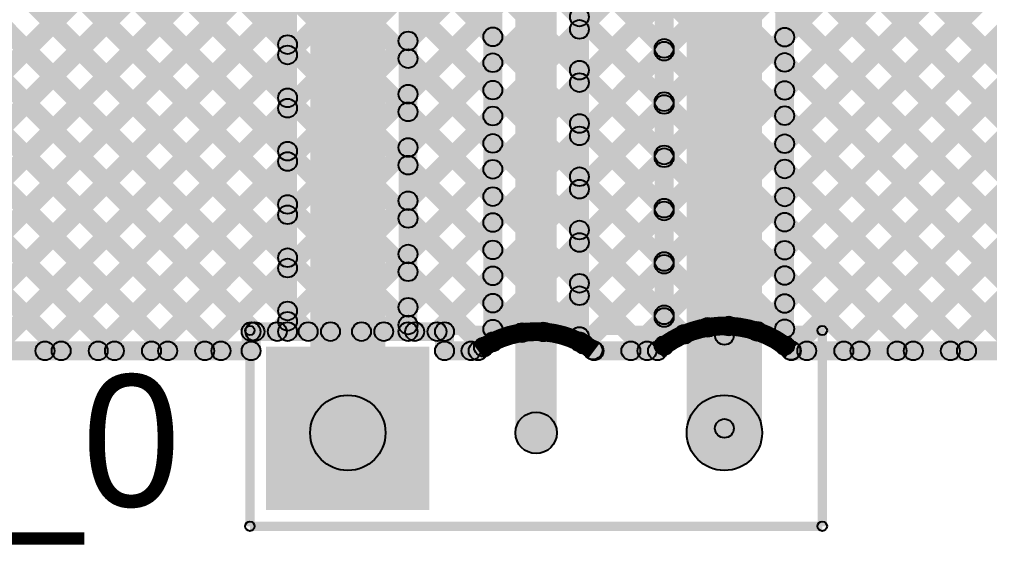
# Model space of a CAD drawing. Header units: millimetres. Extents: x 0.02 to 3.53, y 0 to 2.66.
# Drawn here: x 1.497 to 2.012, y -0.003 to 0.276 of the extents above; entities that cross this region are included whole.
import ezdxf

# ---------------------------------------------------------------- set-up
doc = ezdxf.new("R2010")
doc.units = ezdxf.units.MM
doc.header["$MEASUREMENT"] = 0
for name, color, linetype in [('BottomLayer', 5, 'Continuous'), ('BottomSolder', 6, 'Continuous'), ('PadHoleLayer', 156, 'Continuous'), ('TopLayer', 1, 'Continuous'), ('TopOverlay', 2, 'Continuous'), ('TopSolder', 216, 'Continuous')]:
    doc.layers.add(name, color=color, linetype=linetype)

# ---------------------------------------------------------------- blocks, each defined once
blk = doc.blocks.new('HDR_M_1X3_1')
at = {"layer": 'BottomLayer'}
blk.add_hatch(color=5, dxfattribs=at).paths.add_polyline_path([(-0.13937, 0.03937), (-0.06063, 0.03937), (-0.06063, -0.03937), (-0.13937, -0.03937)])
h = blk.add_hatch(color=5, dxfattribs=at)
edge = h.paths.add_edge_path()
edge.add_arc((0, 0), 0.03937, 0, 360)
h = blk.add_hatch(color=5, dxfattribs=at)
edge = h.paths.add_edge_path()
edge.add_arc((0.1, 0), 0.03937, 0, 360)
at = {"layer": 'BottomSolder'}
blk.add_hatch(color=6, dxfattribs=at).paths.add_polyline_path([(-0.14337, 0.04337), (-0.05663, 0.04337), (-0.05663, -0.04337), (-0.14337, -0.04337)])
h = blk.add_hatch(color=6, dxfattribs=at)
edge = h.paths.add_edge_path()
edge.add_arc((0, 0), 0.04337, 0, 360)
h = blk.add_hatch(color=6, dxfattribs=at)
edge = h.paths.add_edge_path()
edge.add_arc((0.1, 0), 0.04337, 0, 360)
at = {"layer": 'PadHoleLayer'}
h = blk.add_hatch(color=156, dxfattribs=at)
edge = h.paths.add_edge_path()
edge.add_arc((-0.1, 0), 0.02008, 0, 360)
h = blk.add_hatch(color=156, dxfattribs=at)
edge = h.paths.add_edge_path()
edge.add_arc((0, 0), 0.02008, 0, 360)
h = blk.add_hatch(color=156, dxfattribs=at)
edge = h.paths.add_edge_path()
edge.add_arc((0.1, 0), 0.02008, 0, 360)
at = {"layer": 'TopLayer'}
blk.add_hatch(color=1, dxfattribs=at).paths.add_polyline_path([(-0.13937, 0.03937), (-0.06063, 0.03937), (-0.06063, -0.03937), (-0.13937, -0.03937)])
h = blk.add_hatch(color=1, dxfattribs=at)
edge = h.paths.add_edge_path()
edge.add_arc((0, 0), 0.03937, 0, 360)
h = blk.add_hatch(color=1, dxfattribs=at)
edge = h.paths.add_edge_path()
edge.add_arc((0.1, 0), 0.03937, 0, 360)
at = {"layer": 'TopOverlay'}
h = blk.add_hatch(color=2, dxfattribs=at)
edge = h.paths.add_edge_path()
edge.add_arc((-0.152, 0.052), 0.0025, 0, 360)
h = blk.add_hatch(color=2, dxfattribs=at)
edge = h.paths.add_edge_path()
edge.add_arc((-0.152, 0.052), 0.0025, 0, 360)
for points in [[(-0.1495, -0.052), (-0.1545, -0.052), (-0.1545, 0.052), (-0.1495, 0.052)], [(-0.152, 0.0495), (-0.152, 0.0545), (0.152, 0.0545), (0.152, 0.0495)], [(0.1545, -0.052), (0.1495, -0.052), (0.1495, 0.052), (0.1545, 0.052)], [(-0.152, -0.0545), (-0.152, -0.0495), (0.152, -0.0495), (0.152, -0.0545)]]:
    blk.add_hatch(color=2, dxfattribs=at).paths.add_polyline_path(points)
h = blk.add_hatch(color=2, dxfattribs=at)
edge = h.paths.add_edge_path()
edge.add_arc((0.152, 0.052), 0.0025, 0, 360)
h = blk.add_hatch(color=2, dxfattribs=at)
edge = h.paths.add_edge_path()
edge.add_arc((0.152, 0.052), 0.0025, 0, 360)
h = blk.add_hatch(color=2, dxfattribs=at)
edge = h.paths.add_edge_path()
edge.add_arc((-0.152, -0.052), 0.0025, 0, 360)
h = blk.add_hatch(color=2, dxfattribs=at)
edge = h.paths.add_edge_path()
edge.add_arc((-0.152, -0.052), 0.0025, 0, 360)
h = blk.add_hatch(color=2, dxfattribs=at)
edge = h.paths.add_edge_path()
edge.add_arc((0.152, -0.052), 0.0025, 0, 360)
h = blk.add_hatch(color=2, dxfattribs=at)
edge = h.paths.add_edge_path()
edge.add_arc((0.152, -0.052), 0.0025, 0, 360)
at = {"layer": 'TopSolder'}
blk.add_hatch(color=216, dxfattribs=at).paths.add_polyline_path([(-0.14337, 0.04337), (-0.05663, 0.04337), (-0.05663, -0.04337), (-0.14337, -0.04337)])
h = blk.add_hatch(color=216, dxfattribs=at)
edge = h.paths.add_edge_path()
edge.add_arc((0, 0), 0.04337, 0, 360)
h = blk.add_hatch(color=216, dxfattribs=at)
edge = h.paths.add_edge_path()
edge.add_arc((0.1, 0), 0.04337, 0, 360)
at = {"layer": 'TopOverlay'}
for centre in [(-0.152, 0.052), (-0.152, 0.052), (0.152, 0.052), (0.152, 0.052), (-0.152, -0.052), (-0.152, -0.052), (0.152, -0.052), (0.152, -0.052)]:
    blk.add_circle(centre, 0.0025, dxfattribs=at)

msp = doc.modelspace()

# ---------------------------------------------------------------- hatches: boundary and pattern name
at = {"layer": 'BottomLayer'}
for points in [[(1.9099, 0.09665), (1.90283, 0.10372), (3.03233, 1.23322), (3.0394, 1.22615)], [(1.938, 0.09646), (1.93093, 0.10354), (3.06061, 1.23322), (3.06768, 1.22615)], [(1.96628, 0.09646), (1.95921, 0.10354), (3.0889, 1.23322), (3.09597, 1.22615)], [(1.99457, 0.09646), (1.9875, 0.10354), (3.11718, 1.23322), (3.12425, 1.22615)], [(1.90657, 0.14989), (1.8995, 0.15696), (2.83111, 1.08857), (2.83818, 1.0815)], [(1.90657, 0.20646), (1.8995, 0.21353), (2.77455, 1.08857), (2.78162, 1.0815)], [(1.90657, 0.17818), (1.8995, 0.18525), (2.80283, 1.08857), (2.8099, 1.0815)], [(1.90657, 0.26303), (1.8995, 0.2701), (2.71798, 1.08857), (2.72505, 1.0815)], [(1.90657, 0.12161), (1.8995, 0.12868), (2.8594, 1.08857), (2.86647, 1.0815)], [(1.90657, 0.23475), (1.8995, 0.24182), (2.74626, 1.08857), (2.75333, 1.0815)], [(1.89104, 0.05649), (1.85104, 0.05649), (1.85104, 0.80255), (1.89104, 0.80255)], [(1.90804, 0.10281), (1.89804, 0.10281), (1.89804, 0.80255), (1.90804, 0.80255)], [(1.84404, 0.10281), (1.83404, 0.10281), (1.83404, 0.7893), (1.84404, 0.7893)], [(0.83335, 0.77838), (0.84042, 0.78545), (1.52234, 0.10354), (1.51527, 0.09646)], [(0.86164, 0.77838), (0.86871, 0.78545), (1.55062, 0.10354), (1.54355, 0.09646)], [(0.88992, 0.77838), (0.89699, 0.78545), (1.57891, 0.10354), (1.57183, 0.09646)], [(0.91821, 0.77838), (0.92528, 0.78545), (1.60719, 0.10354), (1.60012, 0.09646)], [(0.94649, 0.77838), (0.95356, 0.78545), (1.62525, 0.11376), (1.61818, 0.10668)], [(0.97477, 0.77838), (0.98185, 0.78545), (1.64257, 0.12472), (1.6355, 0.11765)], [(1.00306, 0.77838), (1.01013, 0.78545), (1.64257, 0.153), (1.6355, 0.14593)], [(1.03134, 0.77838), (1.03841, 0.78545), (1.64257, 0.18129), (1.6355, 0.17422)], [(1.05963, 0.77838), (1.0667, 0.78545), (1.64257, 0.20957), (1.6355, 0.2025)], [(1.08791, 0.77838), (1.09498, 0.78545), (1.64257, 0.23786), (1.6355, 0.23079)], [(1.1162, 0.77838), (1.12327, 0.78545), (1.64257, 0.26614), (1.6355, 0.25907)], [(1.78204, 0.05649), (1.76004, 0.05649), (1.76004, 0.75767), (1.78204, 0.75767)], [(1.79904, 0.10478), (1.78904, 0.10478), (1.78904, 0.75767), (1.79904, 0.75767)], [(1.75304, 0.10478), (1.74304, 0.10478), (1.74304, 0.74814), (1.75304, 0.74814)], [(1.64404, 0.11022), (1.63404, 0.11022), (1.63404, 0.72224), (1.64404, 0.72224)], [(1.69104, 0.05649), (1.65104, 0.05649), (1.65104, 0.72224), (1.69104, 0.72224)], [(1.70804, 0.11022), (1.69804, 0.11022), (1.69804, 0.72224), (1.70804, 0.72224)], [(1.34403, 0.09646), (1.33696, 0.10354), (1.6355, 0.40208), (1.64257, 0.39501)], [(1.37231, 0.09646), (1.36524, 0.10354), (1.6355, 0.3738), (1.64257, 0.36673)], [(1.8995, 0.36277), (1.90657, 0.36984), (2.17288, 0.10354), (2.16581, 0.09646)], [(1.4006, 0.09646), (1.39353, 0.10354), (1.6355, 0.34551), (1.64257, 0.33844)], [(1.8995, 0.33448), (1.90657, 0.34155), (2.14459, 0.10354), (2.13752, 0.09646)], [(1.42888, 0.09646), (1.42181, 0.10354), (1.6355, 0.31723), (1.64257, 0.31016)], [(1.6995, 0.30821), (1.70657, 0.31528), (1.75157, 0.27028), (1.7445, 0.26321)], [(1.79757, 0.26717), (1.7905, 0.27424), (1.8355, 0.31924), (1.84257, 0.31217)], [(1.70657, 0.26102), (1.6995, 0.26809), (1.7445, 0.31309), (1.75157, 0.30602)], [(1.8995, 0.3062), (1.90657, 0.31327), (2.11631, 0.10354), (2.10924, 0.09646)], [(1.7905, 0.30206), (1.79757, 0.30913), (1.84257, 0.26413), (1.8355, 0.25706)], [(1.45717, 0.09646), (1.45009, 0.10354), (1.6355, 0.28895), (1.64257, 0.28187)], [(1.79757, 0.23888), (1.7905, 0.24596), (1.8355, 0.29096), (1.84257, 0.28388)], [(1.6995, 0.27992), (1.70657, 0.28699), (1.75157, 0.24199), (1.7445, 0.23492)], [(1.70657, 0.23274), (1.6995, 0.23981), (1.7445, 0.28481), (1.75157, 0.27774)], [(1.8995, 0.27791), (1.90657, 0.28498), (2.08802, 0.10354), (2.08095, 0.09646)], [(1.7905, 0.27378), (1.79757, 0.28085), (1.84257, 0.23585), (1.8355, 0.22878)], [(1.48545, 0.09646), (1.47838, 0.10354), (1.6355, 0.26066), (1.64257, 0.25359)], [(1.6995, 0.25164), (1.70657, 0.25871), (1.75157, 0.21371), (1.7445, 0.20664)], [(1.79757, 0.2106), (1.7905, 0.21767), (1.8355, 0.26267), (1.84257, 0.2556)], [(1.70657, 0.20445), (1.6995, 0.21152), (1.7445, 0.25652), (1.75157, 0.24945)], [(1.7905, 0.24549), (1.79757, 0.25256), (1.84257, 0.20756), (1.8355, 0.20049)], [(1.8995, 0.24963), (1.90657, 0.2567), (2.05974, 0.10354), (2.05267, 0.09646)], [(1.51373, 0.09646), (1.50666, 0.10354), (1.6355, 0.23238), (1.64257, 0.22531)], [(1.79757, 0.18232), (1.7905, 0.18939), (1.8355, 0.23439), (1.84257, 0.22732)], [(1.6995, 0.22335), (1.70657, 0.23043), (1.75157, 0.18543), (1.7445, 0.17835)], [(1.70657, 0.17617), (1.6995, 0.18324), (1.7445, 0.22824), (1.75157, 0.22117)], [(1.8995, 0.22134), (1.90657, 0.22842), (2.03145, 0.10354), (2.02438, 0.09646)], [(1.7905, 0.21721), (1.79757, 0.22428), (1.84257, 0.17928), (1.8355, 0.17221)], [(1.54202, 0.09646), (1.53495, 0.10354), (1.6355, 0.20409), (1.64257, 0.19702)], [(1.6995, 0.19507), (1.70657, 0.20214), (1.75157, 0.15714), (1.7445, 0.15007)], [(1.79757, 0.15403), (1.7905, 0.1611), (1.8355, 0.2061), (1.84257, 0.19903)], [(1.70657, 0.14788), (1.6995, 0.15496), (1.7445, 0.19996), (1.75157, 0.19288)], [(1.7905, 0.18892), (1.79757, 0.19599), (1.84257, 0.15099), (1.8355, 0.14392)], [(1.8995, 0.19306), (1.90657, 0.20013), (2.00317, 0.10354), (1.9961, 0.09646)], [(1.5703, 0.09646), (1.56323, 0.10354), (1.6355, 0.17581), (1.64257, 0.16874)], [(1.79757, 0.12575), (1.7905, 0.13282), (1.8355, 0.17782), (1.84257, 0.17075)], [(1.6995, 0.16679), (1.70657, 0.17386), (1.75157, 0.12886), (1.7445, 0.12179)], [(1.70657, 0.1196), (1.6995, 0.12667), (1.7445, 0.17167), (1.75157, 0.1646)], [(1.8995, 0.16478), (1.90657, 0.17185), (1.97489, 0.10354), (1.96781, 0.09646)], [(1.7905, 0.16064), (1.79757, 0.16771), (1.84257, 0.12271), (1.8355, 0.11564)], [(1.80004, 0.09993), (1.79297, 0.107), (1.8355, 0.14953), (1.84257, 0.14246)], [(1.59859, 0.09646), (1.59152, 0.10354), (1.6355, 0.14752), (1.64257, 0.14045)], [(1.6995, 0.1385), (1.70657, 0.14557), (1.74665, 0.1055), (1.73958, 0.09843)], [(1.72194, 0.10668), (1.71487, 0.11376), (1.7445, 0.14339), (1.75157, 0.13632)], [(1.7905, 0.13235), (1.79757, 0.13943), (1.83346, 0.10354), (1.82639, 0.09646)], [(1.8995, 0.13649), (1.90657, 0.14356), (1.9466, 0.10354), (1.93953, 0.09646)], [(1.63709, 0.10668), (1.63002, 0.11376), (1.6355, 0.11924), (1.64257, 0.11217)], [(1.82486, 0.09646), (1.81779, 0.10354), (1.8355, 0.12125), (1.84257, 0.11418)], [(1.61967, 0.10522), (1.61967, 0.11522), (1.63904, 0.11522), (1.63904, 0.10522)], [(1.6995, 0.11022), (1.70657, 0.11729), (1.71011, 0.11376), (1.70304, 0.10668)], [(1.70304, 0.10522), (1.70304, 0.11522), (1.72241, 0.11522), (1.72241, 0.10522)], [(1.74001, 0.09646), (1.73294, 0.10354), (1.7445, 0.1151), (1.75157, 0.10803)], [(1.8995, 0.10821), (1.90657, 0.11528), (1.91832, 0.10354), (1.91125, 0.09646)], [(1.62467, 0.1), (1.61467, 0.1), (1.61467, 0.11022), (1.62467, 0.11022)], [(1.72741, 0.1), (1.71741, 0.1), (1.71741, 0.11022), (1.72741, 0.11022)], [(1.7905, 0.10407), (1.79757, 0.11114), (1.80477, 0.10394), (1.7977, 0.09687)], [(0.1, 0.095), (0.1, 0.105), (1.61967, 0.105), (1.61967, 0.095)], [(1.72241, 0.095), (1.72241, 0.105), (1.74029, 0.105), (1.74029, 0.095)], [(1.80179, 0.095), (1.80179, 0.105), (1.8355, 0.105), (1.8355, 0.095)], [(1.90658, 0.095), (1.90658, 0.105), (3.44331, 0.105), (3.44331, 0.095)]]:
    msp.add_hatch(color=5, dxfattribs=at).paths.add_polyline_path(points)
h = msp.add_hatch(color=5, dxfattribs=at)
edge = h.paths.add_edge_path()
edge.add_arc((1.79404, 0.27731), 0.005, 0, 360)
h = msp.add_hatch(color=5, dxfattribs=at)
edge = h.paths.add_edge_path()
edge.add_arc((1.79404, 0.2707), 0.005, 0, 360)
h = msp.add_hatch(color=5, dxfattribs=at)
edge = h.paths.add_edge_path()
edge.add_arc((1.70304, 0.26456), 0.005, 0, 360)
h = msp.add_hatch(color=5, dxfattribs=at)
edge = h.paths.add_edge_path()
edge.add_arc((1.74804, 0.26674), 0.005, 0, 360)
h = msp.add_hatch(color=5, dxfattribs=at)
edge = h.paths.add_edge_path()
edge.add_arc((1.90304, 0.26657), 0.005, 0, 360)
h = msp.add_hatch(color=5, dxfattribs=at)
edge = h.paths.add_edge_path()
edge.add_arc((1.63904, 0.26261), 0.005, 0, 360)
h = msp.add_hatch(color=5, dxfattribs=at)
edge = h.paths.add_edge_path()
edge.add_arc((1.83904, 0.2606), 0.005, 0, 360)
h = msp.add_hatch(color=5, dxfattribs=at)
edge = h.paths.add_edge_path()
edge.add_arc((1.83904, 0.25914), 0.005, 0, 360)
h = msp.add_hatch(color=5, dxfattribs=at)
edge = h.paths.add_edge_path()
edge.add_arc((1.63904, 0.25713), 0.005, 0, 360)
h = msp.add_hatch(color=5, dxfattribs=at)
edge = h.paths.add_edge_path()
edge.add_arc((1.70304, 0.25517), 0.005, 0, 360)
h = msp.add_hatch(color=5, dxfattribs=at)
edge = h.paths.add_edge_path()
edge.add_arc((1.74804, 0.25299), 0.005, 0, 360)
h = msp.add_hatch(color=5, dxfattribs=at)
edge = h.paths.add_edge_path()
edge.add_arc((1.90304, 0.25316), 0.005, 0, 360)
h = msp.add_hatch(color=5, dxfattribs=at)
edge = h.paths.add_edge_path()
edge.add_arc((1.79404, 0.24903), 0.005, 0, 360)
h = msp.add_hatch(color=5, dxfattribs=at)
edge = h.paths.add_edge_path()
edge.add_arc((1.79404, 0.24242), 0.005, 0, 360)
h = msp.add_hatch(color=5, dxfattribs=at)
edge = h.paths.add_edge_path()
edge.add_arc((1.74804, 0.23846), 0.005, 0, 360)
h = msp.add_hatch(color=5, dxfattribs=at)
edge = h.paths.add_edge_path()
edge.add_arc((1.90304, 0.23828), 0.005, 0, 360)
h = msp.add_hatch(color=5, dxfattribs=at)
edge = h.paths.add_edge_path()
edge.add_arc((1.63904, 0.23432), 0.005, 0, 360)
h = msp.add_hatch(color=5, dxfattribs=at)
edge = h.paths.add_edge_path()
edge.add_arc((1.70304, 0.23627), 0.005, 0, 360)
h = msp.add_hatch(color=5, dxfattribs=at)
edge = h.paths.add_edge_path()
edge.add_arc((1.83904, 0.23231), 0.005, 0, 360)
h = msp.add_hatch(color=5, dxfattribs=at)
edge = h.paths.add_edge_path()
edge.add_arc((1.63904, 0.22884), 0.005, 0, 360)
h = msp.add_hatch(color=5, dxfattribs=at)
edge = h.paths.add_edge_path()
edge.add_arc((1.70304, 0.22689), 0.005, 0, 360)
h = msp.add_hatch(color=5, dxfattribs=at)
edge = h.paths.add_edge_path()
edge.add_arc((1.83904, 0.23085), 0.005, 0, 360)
h = msp.add_hatch(color=5, dxfattribs=at)
edge = h.paths.add_edge_path()
edge.add_arc((1.74804, 0.2247), 0.005, 0, 360)
h = msp.add_hatch(color=5, dxfattribs=at)
edge = h.paths.add_edge_path()
edge.add_arc((1.90304, 0.22488), 0.005, 0, 360)
h = msp.add_hatch(color=5, dxfattribs=at)
edge = h.paths.add_edge_path()
edge.add_arc((1.79404, 0.22074), 0.005, 0, 360)
h = msp.add_hatch(color=5, dxfattribs=at)
edge = h.paths.add_edge_path()
edge.add_arc((1.79404, 0.21414), 0.005, 0, 360)
h = msp.add_hatch(color=5, dxfattribs=at)
edge = h.paths.add_edge_path()
edge.add_arc((1.70304, 0.20799), 0.005, 0, 360)
h = msp.add_hatch(color=5, dxfattribs=at)
edge = h.paths.add_edge_path()
edge.add_arc((1.74804, 0.21017), 0.005, 0, 360)
h = msp.add_hatch(color=5, dxfattribs=at)
edge = h.paths.add_edge_path()
edge.add_arc((1.90304, 0.21), 0.005, 0, 360)
h = msp.add_hatch(color=5, dxfattribs=at)
edge = h.paths.add_edge_path()
edge.add_arc((1.63904, 0.20604), 0.005, 0, 360)
h = msp.add_hatch(color=5, dxfattribs=at)
edge = h.paths.add_edge_path()
edge.add_arc((1.83904, 0.20403), 0.005, 0, 360)
h = msp.add_hatch(color=5, dxfattribs=at)
edge = h.paths.add_edge_path()
edge.add_arc((1.83904, 0.20257), 0.005, 0, 360)
h = msp.add_hatch(color=5, dxfattribs=at)
edge = h.paths.add_edge_path()
edge.add_arc((1.63904, 0.20056), 0.005, 0, 360)
h = msp.add_hatch(color=5, dxfattribs=at)
edge = h.paths.add_edge_path()
edge.add_arc((1.70304, 0.19861), 0.005, 0, 360)
h = msp.add_hatch(color=5, dxfattribs=at)
edge = h.paths.add_edge_path()
edge.add_arc((1.74804, 0.19642), 0.005, 0, 360)
h = msp.add_hatch(color=5, dxfattribs=at)
edge = h.paths.add_edge_path()
edge.add_arc((1.90304, 0.1966), 0.005, 0, 360)
h = msp.add_hatch(color=5, dxfattribs=at)
edge = h.paths.add_edge_path()
edge.add_arc((1.79404, 0.19246), 0.005, 0, 360)
h = msp.add_hatch(color=5, dxfattribs=at)
edge = h.paths.add_edge_path()
edge.add_arc((1.79404, 0.18585), 0.005, 0, 360)
h = msp.add_hatch(color=5, dxfattribs=at)
edge = h.paths.add_edge_path()
edge.add_arc((1.74804, 0.18189), 0.005, 0, 360)
h = msp.add_hatch(color=5, dxfattribs=at)
edge = h.paths.add_edge_path()
edge.add_arc((1.90304, 0.18171), 0.005, 0, 360)
h = msp.add_hatch(color=5, dxfattribs=at)
edge = h.paths.add_edge_path()
edge.add_arc((1.63904, 0.17775), 0.005, 0, 360)
h = msp.add_hatch(color=5, dxfattribs=at)
edge = h.paths.add_edge_path()
edge.add_arc((1.70304, 0.1797), 0.005, 0, 360)
h = msp.add_hatch(color=5, dxfattribs=at)
edge = h.paths.add_edge_path()
edge.add_arc((1.83904, 0.17574), 0.005, 0, 360)
h = msp.add_hatch(color=5, dxfattribs=at)
edge = h.paths.add_edge_path()
edge.add_arc((1.63904, 0.17227), 0.005, 0, 360)
h = msp.add_hatch(color=5, dxfattribs=at)
edge = h.paths.add_edge_path()
edge.add_arc((1.70304, 0.17032), 0.005, 0, 360)
h = msp.add_hatch(color=5, dxfattribs=at)
edge = h.paths.add_edge_path()
edge.add_arc((1.83904, 0.17428), 0.005, 0, 360)
h = msp.add_hatch(color=5, dxfattribs=at)
edge = h.paths.add_edge_path()
edge.add_arc((1.74804, 0.16814), 0.005, 0, 360)
h = msp.add_hatch(color=5, dxfattribs=at)
edge = h.paths.add_edge_path()
edge.add_arc((1.90304, 0.16831), 0.005, 0, 360)
h = msp.add_hatch(color=5, dxfattribs=at)
edge = h.paths.add_edge_path()
edge.add_arc((1.79404, 0.16417), 0.005, 0, 360)
h = msp.add_hatch(color=5, dxfattribs=at)
edge = h.paths.add_edge_path()
edge.add_arc((1.79404, 0.15757), 0.005, 0, 360)
h = msp.add_hatch(color=5, dxfattribs=at)
edge = h.paths.add_edge_path()
edge.add_arc((1.70304, 0.15142), 0.005, 0, 360)
h = msp.add_hatch(color=5, dxfattribs=at)
edge = h.paths.add_edge_path()
edge.add_arc((1.74804, 0.15361), 0.005, 0, 360)
h = msp.add_hatch(color=5, dxfattribs=at)
edge = h.paths.add_edge_path()
edge.add_arc((1.90304, 0.15343), 0.005, 0, 360)
h = msp.add_hatch(color=5, dxfattribs=at)
edge = h.paths.add_edge_path()
edge.add_arc((1.63904, 0.14947), 0.005, 0, 360)
h = msp.add_hatch(color=5, dxfattribs=at)
edge = h.paths.add_edge_path()
edge.add_arc((1.83904, 0.14746), 0.005, 0, 360)
h = msp.add_hatch(color=5, dxfattribs=at)
edge = h.paths.add_edge_path()
edge.add_arc((1.83904, 0.146), 0.005, 0, 360)
h = msp.add_hatch(color=5, dxfattribs=at)
edge = h.paths.add_edge_path()
edge.add_arc((1.63904, 0.14399), 0.005, 0, 360)
h = msp.add_hatch(color=5, dxfattribs=at)
edge = h.paths.add_edge_path()
edge.add_arc((1.70304, 0.14204), 0.005, 0, 360)
h = msp.add_hatch(color=5, dxfattribs=at)
edge = h.paths.add_edge_path()
edge.add_arc((1.74804, 0.13985), 0.005, 0, 360)
h = msp.add_hatch(color=5, dxfattribs=at)
edge = h.paths.add_edge_path()
edge.add_arc((1.90304, 0.14003), 0.005, 0, 360)
h = msp.add_hatch(color=5, dxfattribs=at)
edge = h.paths.add_edge_path()
edge.add_arc((1.79404, 0.13589), 0.005, 0, 360)
h = msp.add_hatch(color=5, dxfattribs=at)
edge = h.paths.add_edge_path()
edge.add_arc((1.79404, 0.12928), 0.005, 0, 360)
h = msp.add_hatch(color=5, dxfattribs=at)
edge = h.paths.add_edge_path()
edge.add_arc((1.74804, 0.12532), 0.005, 0, 360)
h = msp.add_hatch(color=5, dxfattribs=at)
edge = h.paths.add_edge_path()
edge.add_arc((1.90304, 0.12515), 0.005, 0, 360)
h = msp.add_hatch(color=5, dxfattribs=at)
edge = h.paths.add_edge_path()
edge.add_arc((1.63904, 0.12118), 0.005, 0, 360)
h = msp.add_hatch(color=5, dxfattribs=at)
edge = h.paths.add_edge_path()
edge.add_arc((1.70304, 0.12314), 0.005, 0, 360)
h = msp.add_hatch(color=5, dxfattribs=at)
edge = h.paths.add_edge_path()
edge.add_arc((1.83904, 0.11917), 0.005, 0, 360)
h = msp.add_hatch(color=5, dxfattribs=at)
edge = h.paths.add_edge_path()
edge.add_arc((1.63904, 0.1157), 0.005, 0, 360)
h = msp.add_hatch(color=5, dxfattribs=at)
edge = h.paths.add_edge_path()
edge.add_arc((1.70304, 0.11375), 0.005, 0, 360)
h = msp.add_hatch(color=5, dxfattribs=at)
edge = h.paths.add_edge_path()
edge.add_arc((1.83904, 0.11771), 0.005, 0, 360)
h = msp.add_hatch(color=5, dxfattribs=at)
edge = h.paths.add_edge_path()
edge.add_arc((1.61967, 0.11022), 0.005, 0, 360)
h = msp.add_hatch(color=5, dxfattribs=at)
edge = h.paths.add_edge_path()
edge.add_arc((1.61967, 0.11022), 0.005, 0, 360)
h = msp.add_hatch(color=5, dxfattribs=at)
edge = h.paths.add_edge_path()
edge.add_arc((1.62172, 0.11022), 0.005, 0, 360)
h = msp.add_hatch(color=5, dxfattribs=at)
edge = h.paths.add_edge_path()
edge.add_arc((1.63356, 0.11022), 0.005, 0, 360)
h = msp.add_hatch(color=5, dxfattribs=at)
edge = h.paths.add_edge_path()
edge.add_arc((1.63904, 0.11022), 0.005, 0, 360)
h = msp.add_hatch(color=5, dxfattribs=at)
edge = h.paths.add_edge_path()
edge.add_arc((1.63904, 0.11022), 0.005, 0, 360)
h = msp.add_hatch(color=5, dxfattribs=at)
edge = h.paths.add_edge_path()
edge.add_arc((1.70304, 0.11022), 0.005, 0, 360)
h = msp.add_hatch(color=5, dxfattribs=at)
edge = h.paths.add_edge_path()
edge.add_arc((1.70304, 0.11022), 0.005, 0, 360)
h = msp.add_hatch(color=5, dxfattribs=at)
edge = h.paths.add_edge_path()
edge.add_arc((1.70657, 0.11022), 0.005, 0, 360)
h = msp.add_hatch(color=5, dxfattribs=at)
edge = h.paths.add_edge_path()
edge.add_arc((1.71841, 0.11022), 0.005, 0, 360)
h = msp.add_hatch(color=5, dxfattribs=at)
edge = h.paths.add_edge_path()
edge.add_arc((1.72241, 0.11022), 0.005, 0, 360)
h = msp.add_hatch(color=5, dxfattribs=at)
edge = h.paths.add_edge_path()
edge.add_arc((1.72241, 0.11022), 0.005, 0, 360)
h = msp.add_hatch(color=5, dxfattribs=at)
edge = h.paths.add_edge_path()
edge.add_arc((1.74804, 0.11157), 0.005, 0, 360)
h = msp.add_hatch(color=5, dxfattribs=at)
edge = h.paths.add_edge_path()
edge.add_arc((1.90304, 0.11174), 0.005, 0, 360)
h = msp.add_hatch(color=5, dxfattribs=at)
edge = h.paths.add_edge_path()
edge.add_arc((1.74804, 0.10478), 0.005, 0, 360)
h = msp.add_hatch(color=5, dxfattribs=at)
edge = h.paths.add_edge_path()
edge.add_arc((1.74804, 0.10478), 0.005, 0, 360)
h = msp.add_hatch(color=5, dxfattribs=at)
edge = h.paths.add_edge_path()
edge.add_arc((1.79404, 0.10761), 0.005, 0, 360)
h = msp.add_hatch(color=5, dxfattribs=at)
edge = h.paths.add_edge_path()
edge.add_arc((1.79404, 0.10478), 0.005, 0, 360)
h = msp.add_hatch(color=5, dxfattribs=at)
edge = h.paths.add_edge_path()
edge.add_arc((1.79404, 0.10478), 0.005, 0, 360)
h = msp.add_hatch(color=5, dxfattribs=at)
edge = h.paths.add_edge_path()
edge.add_arc((1.79651, 0.10346), 0.005, 0, 360)
h = msp.add_hatch(color=5, dxfattribs=at)
edge = h.paths.add_edge_path()
edge.add_arc((1.5102, 0.1), 0.005, 0, 360)
h = msp.add_hatch(color=5, dxfattribs=at)
edge = h.paths.add_edge_path()
edge.add_arc((1.5188, 0.1), 0.005, 0, 360)
h = msp.add_hatch(color=5, dxfattribs=at)
edge = h.paths.add_edge_path()
edge.add_arc((1.53848, 0.1), 0.005, 0, 360)
h = msp.add_hatch(color=5, dxfattribs=at)
edge = h.paths.add_edge_path()
edge.add_arc((1.54709, 0.1), 0.005, 0, 360)
h = msp.add_hatch(color=5, dxfattribs=at)
edge = h.paths.add_edge_path()
edge.add_arc((1.56677, 0.1), 0.005, 0, 360)
h = msp.add_hatch(color=5, dxfattribs=at)
edge = h.paths.add_edge_path()
edge.add_arc((1.57537, 0.1), 0.005, 0, 360)
h = msp.add_hatch(color=5, dxfattribs=at)
edge = h.paths.add_edge_path()
edge.add_arc((1.59505, 0.1), 0.005, 0, 360)
h = msp.add_hatch(color=5, dxfattribs=at)
edge = h.paths.add_edge_path()
edge.add_arc((1.60365, 0.1), 0.005, 0, 360)
h = msp.add_hatch(color=5, dxfattribs=at)
edge = h.paths.add_edge_path()
edge.add_arc((1.61967, 0.1), 0.005, 0, 360)
h = msp.add_hatch(color=5, dxfattribs=at)
edge = h.paths.add_edge_path()
edge.add_arc((1.61967, 0.1), 0.005, 0, 360)
h = msp.add_hatch(color=5, dxfattribs=at)
edge = h.paths.add_edge_path()
edge.add_arc((1.72241, 0.1), 0.005, 0, 360)
h = msp.add_hatch(color=5, dxfattribs=at)
edge = h.paths.add_edge_path()
edge.add_arc((1.72241, 0.1), 0.005, 0, 360)
h = msp.add_hatch(color=5, dxfattribs=at)
edge = h.paths.add_edge_path()
edge.add_arc((1.73647, 0.1), 0.005, 0, 360)
h = msp.add_hatch(color=5, dxfattribs=at)
edge = h.paths.add_edge_path()
edge.add_arc((1.74029, 0.1), 0.005, 0, 360)
h = msp.add_hatch(color=5, dxfattribs=at)
edge = h.paths.add_edge_path()
edge.add_arc((1.74029, 0.1), 0.005, 0, 360)
h = msp.add_hatch(color=5, dxfattribs=at)
edge = h.paths.add_edge_path()
edge.add_arc((1.74311, 0.10197), 0.005, 0, 360)
h = msp.add_hatch(color=5, dxfattribs=at)
edge = h.paths.add_edge_path()
edge.add_arc((1.80124, 0.10041), 0.005, 0, 360)
h = msp.add_hatch(color=5, dxfattribs=at)
edge = h.paths.add_edge_path()
edge.add_arc((1.80179, 0.1), 0.005, 0, 360)
h = msp.add_hatch(color=5, dxfattribs=at)
edge = h.paths.add_edge_path()
edge.add_arc((1.80179, 0.1), 0.005, 0, 360)
h = msp.add_hatch(color=5, dxfattribs=at)
edge = h.paths.add_edge_path()
edge.add_arc((1.82133, 0.1), 0.005, 0, 360)
h = msp.add_hatch(color=5, dxfattribs=at)
edge = h.paths.add_edge_path()
edge.add_arc((1.82993, 0.1), 0.005, 0, 360)
h = msp.add_hatch(color=5, dxfattribs=at)
edge = h.paths.add_edge_path()
edge.add_arc((1.8355, 0.1), 0.005, 0, 360)
h = msp.add_hatch(color=5, dxfattribs=at)
edge = h.paths.add_edge_path()
edge.add_arc((1.8355, 0.1), 0.005, 0, 360)
h = msp.add_hatch(color=5, dxfattribs=at)
edge = h.paths.add_edge_path()
edge.add_arc((1.83904, 0.10281), 0.005, 0, 360)
h = msp.add_hatch(color=5, dxfattribs=at)
edge = h.paths.add_edge_path()
edge.add_arc((1.83904, 0.10281), 0.005, 0, 360)
h = msp.add_hatch(color=5, dxfattribs=at)
edge = h.paths.add_edge_path()
edge.add_arc((1.90304, 0.10281), 0.005, 0, 360)
h = msp.add_hatch(color=5, dxfattribs=at)
edge = h.paths.add_edge_path()
edge.add_arc((1.90304, 0.10281), 0.005, 0, 360)
h = msp.add_hatch(color=5, dxfattribs=at)
edge = h.paths.add_edge_path()
edge.add_arc((1.90636, 0.10018), 0.005, 0, 360)
h = msp.add_hatch(color=5, dxfattribs=at)
edge = h.paths.add_edge_path()
edge.add_arc((1.90658, 0.1), 0.005, 0, 360)
h = msp.add_hatch(color=5, dxfattribs=at)
edge = h.paths.add_edge_path()
edge.add_arc((1.90658, 0.1), 0.005, 0, 360)
h = msp.add_hatch(color=5, dxfattribs=at)
edge = h.paths.add_edge_path()
edge.add_arc((1.91478, 0.1), 0.005, 0, 360)
h = msp.add_hatch(color=5, dxfattribs=at)
edge = h.paths.add_edge_path()
edge.add_arc((1.93446, 0.1), 0.005, 0, 360)
h = msp.add_hatch(color=5, dxfattribs=at)
edge = h.paths.add_edge_path()
edge.add_arc((1.94307, 0.1), 0.005, 0, 360)
h = msp.add_hatch(color=5, dxfattribs=at)
edge = h.paths.add_edge_path()
edge.add_arc((1.96275, 0.1), 0.005, 0, 360)
h = msp.add_hatch(color=5, dxfattribs=at)
edge = h.paths.add_edge_path()
edge.add_arc((1.97135, 0.1), 0.005, 0, 360)
h = msp.add_hatch(color=5, dxfattribs=at)
edge = h.paths.add_edge_path()
edge.add_arc((1.99103, 0.1), 0.005, 0, 360)
h = msp.add_hatch(color=5, dxfattribs=at)
edge = h.paths.add_edge_path()
edge.add_arc((1.99963, 0.1), 0.005, 0, 360)
h = msp.add_hatch(color=5, dxfattribs=at)
edge = h.paths.add_edge_path()
edge.add_arc((1.67104, 0.05649), 0.02, 0, 360)
h = msp.add_hatch(color=5, dxfattribs=at)
edge = h.paths.add_edge_path()
edge.add_arc((1.87104, 0.05649), 0.02, 0, 360)
h = msp.add_hatch(color=5, dxfattribs=at)
edge = h.paths.add_edge_path()
edge.add_arc((1.77104, 0.05649), 0.011, 0, 360)
at = {"layer": 'TopLayer'}
for points in [[(1.80004, 0.09993), (1.79297, 0.107), (3.43977, 1.7538), (3.44684, 1.74673)], [(1.82486, 0.09646), (1.81779, 0.10354), (3.43977, 1.72552), (3.44684, 1.71845)], [(1.86562, 0.10894), (1.85855, 0.11601), (3.43977, 1.69723), (3.44684, 1.69016)], [(1.89184, 0.10687), (1.88477, 0.11394), (3.43977, 1.66895), (3.44684, 1.66188)], [(0.09646, 1.65669), (0.10354, 1.66376), (1.65354, 0.11376), (1.64647, 0.10668)], [(1.9099, 0.09665), (1.90283, 0.10372), (3.43977, 1.64066), (3.44684, 1.63359)], [(1.938, 0.09646), (1.93093, 0.10354), (3.43977, 1.61238), (3.44684, 1.60531)], [(1.96628, 0.09646), (1.95921, 0.10354), (3.43977, 1.5841), (3.44684, 1.57702)], [(1.99457, 0.09646), (1.9875, 0.10354), (3.43977, 1.55581), (3.44684, 1.54874)], [(0.63985, 1.45272), (0.64692, 1.45979), (2.00317, 0.10354), (1.9961, 0.09646)], [(0.83996, 1.42231), (0.84703, 1.42938), (2.17288, 0.10354), (2.16581, 0.09646)], [(0.83106, 1.40293), (0.83813, 1.41), (2.14459, 0.10354), (2.13752, 0.09646)], [(0.66931, 1.39497), (0.67638, 1.40204), (1.97489, 0.10354), (1.96781, 0.09646)], [(1.4006, 0.09646), (1.39353, 0.10354), (2.69039, 1.4004), (2.69746, 1.39333)], [(0.83106, 1.37465), (0.83813, 1.38172), (2.11631, 0.10354), (2.10924, 0.09646)], [(1.34403, 0.09646), (1.33696, 0.10354), (2.61447, 1.38105), (2.62155, 1.37398)], [(1.42888, 0.09646), (1.42181, 0.10354), (2.7004, 1.38212), (2.70747, 1.37505)], [(1.37231, 0.09646), (1.36524, 0.10354), (2.63167, 1.36996), (2.63874, 1.36289)], [(0.68188, 1.35411), (0.68895, 1.36118), (1.9466, 0.10354), (1.93953, 0.09646)], [(0.83106, 1.34636), (0.83813, 1.35343), (2.08802, 0.10354), (2.08095, 0.09646)], [(0.82563, 1.3235), (0.8327, 1.33057), (2.05974, 0.10354), (2.05267, 0.09646)], [(0.69039, 1.31732), (0.69746, 1.32439), (1.91832, 0.10354), (1.91125, 0.09646)], [(0.80488, 1.31597), (0.81195, 1.32304), (2.03145, 0.10354), (2.02438, 0.09646)], [(1.45717, 0.09646), (1.45009, 0.10354), (2.65589, 1.30933), (2.66296, 1.30226)], [(1.48545, 0.09646), (1.47838, 0.10354), (2.66606, 1.29122), (2.67313, 1.28415)], [(1.51373, 0.09646), (1.50666, 0.10354), (2.6763, 1.27317), (2.68337, 1.2661)], [(1.72194, 0.10668), (1.71487, 0.11376), (2.8764, 1.27529), (2.88347, 1.26822)], [(1.54202, 0.09646), (1.53495, 0.10354), (2.68658, 1.25517), (2.69365, 1.2481)], [(0.74454, 1.23489), (0.75161, 1.24196), (1.87686, 0.11671), (1.86979, 0.10964)], [(1.74001, 0.09646), (1.73294, 0.10354), (2.87348, 1.24408), (2.88055, 1.23701)], [(1.5703, 0.09646), (1.56323, 0.10354), (2.69686, 1.23717), (2.70393, 1.2301)], [(1.77837, 0.10654), (1.7713, 0.11362), (2.89037, 1.23268), (2.89744, 1.22561)], [(1.59859, 0.09646), (1.59152, 0.10354), (2.71072, 1.22274), (2.71779, 1.21567)], [(0.74108, 1.21006), (0.74816, 1.21713), (1.85299, 0.11229), (1.84592, 0.10522)], [(1.63709, 0.10668), (1.63002, 0.11376), (2.7352, 1.21893), (2.74227, 1.21186)], [(1.66538, 0.10668), (1.6583, 0.11376), (2.76348, 1.21893), (2.77055, 1.21186)], [(1.69366, 0.10668), (1.68659, 0.11376), (2.79176, 1.21893), (2.79884, 1.21186)], [(0.73387, 1.18899), (0.74094, 1.19606), (1.83346, 0.10354), (1.82639, 0.09646)], [(0.72378, 1.17079), (0.73085, 1.17786), (1.80477, 0.10394), (1.7977, 0.09687)], [(0.71369, 1.1526), (0.72076, 1.15967), (1.76721, 0.11322), (1.76014, 0.10615)], [(0.6377, 1.14374), (0.64477, 1.15081), (1.68182, 0.11376), (1.67475, 0.10668)], [(0.70361, 1.1344), (0.71068, 1.14147), (1.74665, 0.1055), (1.73958, 0.09843)], [(0.69352, 1.1162), (0.70059, 1.12327), (1.71011, 0.11376), (1.70304, 0.10668)], [(0.66105, 1.06382), (0.66812, 1.07089), (1.62525, 0.11376), (1.61818, 0.10668)], [(0.65096, 1.04562), (0.65804, 1.05269), (1.60719, 0.10354), (1.60012, 0.09646)], [(0.64088, 1.02742), (0.64795, 1.03449), (1.57891, 0.10354), (1.57183, 0.09646)], [(0.63079, 1.00922), (0.63786, 1.0163), (1.55062, 0.10354), (1.54355, 0.09646)], [(0.61322, 0.99851), (0.62029, 1.00559), (1.52234, 0.10354), (1.51527, 0.09646)], [(1.61967, 0.10522), (1.61967, 0.11522), (1.72241, 0.11522), (1.72241, 0.10522)], [(1.62467, 0.1), (1.61467, 0.1), (1.61467, 0.11022), (1.62467, 0.11022)], [(1.72741, 0.1), (1.71741, 0.1), (1.71741, 0.11022), (1.72741, 0.11022)], [(1.87604, 0.05885), (1.86604, 0.05885), (1.86604, 0.10822), (1.87604, 0.10822)], [(0.1, 0.095), (0.1, 0.105), (1.61967, 0.105), (1.61967, 0.095)], [(1.72241, 0.095), (1.72241, 0.105), (1.74029, 0.105), (1.74029, 0.095)], [(1.80179, 0.095), (1.80179, 0.105), (1.8355, 0.105), (1.8355, 0.095)], [(1.90658, 0.095), (1.90658, 0.105), (3.44331, 0.105), (3.44331, 0.095)]]:
    msp.add_hatch(color=1, dxfattribs=at).paths.add_polyline_path(points)
h = msp.add_hatch(color=1, dxfattribs=at)
edge = h.paths.add_edge_path()
edge.add_arc((1.61967, 0.11022), 0.005, 0, 360)
h = msp.add_hatch(color=1, dxfattribs=at)
edge = h.paths.add_edge_path()
edge.add_arc((1.61967, 0.11022), 0.005, 0, 360)
h = msp.add_hatch(color=1, dxfattribs=at)
edge = h.paths.add_edge_path()
edge.add_arc((1.62172, 0.11022), 0.005, 0, 360)
h = msp.add_hatch(color=1, dxfattribs=at)
edge = h.paths.add_edge_path()
edge.add_arc((1.63356, 0.11022), 0.005, 0, 360)
h = msp.add_hatch(color=1, dxfattribs=at)
edge = h.paths.add_edge_path()
edge.add_arc((1.65, 0.11022), 0.005, 0, 360)
h = msp.add_hatch(color=1, dxfattribs=at)
edge = h.paths.add_edge_path()
edge.add_arc((1.66184, 0.11022), 0.005, 0, 360)
h = msp.add_hatch(color=1, dxfattribs=at)
edge = h.paths.add_edge_path()
edge.add_arc((1.67829, 0.11022), 0.005, 0, 360)
h = msp.add_hatch(color=1, dxfattribs=at)
edge = h.paths.add_edge_path()
edge.add_arc((1.69012, 0.11022), 0.005, 0, 360)
h = msp.add_hatch(color=1, dxfattribs=at)
edge = h.paths.add_edge_path()
edge.add_arc((1.70657, 0.11022), 0.005, 0, 360)
h = msp.add_hatch(color=1, dxfattribs=at)
edge = h.paths.add_edge_path()
edge.add_arc((1.71841, 0.11022), 0.005, 0, 360)
h = msp.add_hatch(color=1, dxfattribs=at)
edge = h.paths.add_edge_path()
edge.add_arc((1.72241, 0.11022), 0.005, 0, 360)
h = msp.add_hatch(color=1, dxfattribs=at)
edge = h.paths.add_edge_path()
edge.add_arc((1.72241, 0.11022), 0.005, 0, 360)
h = msp.add_hatch(color=1, dxfattribs=at)
edge = h.paths.add_edge_path()
edge.add_arc((1.76367, 0.10969), 0.005, 0, 360)
h = msp.add_hatch(color=1, dxfattribs=at)
edge = h.paths.add_edge_path()
edge.add_arc((1.77484, 0.11008), 0.005, 0, 360)
h = msp.add_hatch(color=1, dxfattribs=at)
edge = h.paths.add_edge_path()
edge.add_arc((1.84946, 0.10875), 0.005, 0, 360)
h = msp.add_hatch(color=1, dxfattribs=at)
edge = h.paths.add_edge_path()
edge.add_arc((1.86209, 0.11248), 0.005, 0, 360)
h = msp.add_hatch(color=1, dxfattribs=at)
edge = h.paths.add_edge_path()
edge.add_arc((1.87333, 0.11317), 0.005, 0, 360)
h = msp.add_hatch(color=1, dxfattribs=at)
edge = h.paths.add_edge_path()
edge.add_arc((1.8883, 0.11041), 0.005, 0, 360)
h = msp.add_hatch(color=1, dxfattribs=at)
edge = h.paths.add_edge_path()
edge.add_arc((1.79651, 0.10346), 0.005, 0, 360)
h = msp.add_hatch(color=1, dxfattribs=at)
edge = h.paths.add_edge_path()
edge.add_arc((1.87104, 0.10822), 0.005, 0, 360)
h = msp.add_hatch(color=1, dxfattribs=at)
edge = h.paths.add_edge_path()
edge.add_arc((1.5102, 0.1), 0.005, 0, 360)
h = msp.add_hatch(color=1, dxfattribs=at)
edge = h.paths.add_edge_path()
edge.add_arc((1.5188, 0.1), 0.005, 0, 360)
h = msp.add_hatch(color=1, dxfattribs=at)
edge = h.paths.add_edge_path()
edge.add_arc((1.53848, 0.1), 0.005, 0, 360)
h = msp.add_hatch(color=1, dxfattribs=at)
edge = h.paths.add_edge_path()
edge.add_arc((1.54709, 0.1), 0.005, 0, 360)
h = msp.add_hatch(color=1, dxfattribs=at)
edge = h.paths.add_edge_path()
edge.add_arc((1.56677, 0.1), 0.005, 0, 360)
h = msp.add_hatch(color=1, dxfattribs=at)
edge = h.paths.add_edge_path()
edge.add_arc((1.57537, 0.1), 0.005, 0, 360)
h = msp.add_hatch(color=1, dxfattribs=at)
edge = h.paths.add_edge_path()
edge.add_arc((1.59505, 0.1), 0.005, 0, 360)
h = msp.add_hatch(color=1, dxfattribs=at)
edge = h.paths.add_edge_path()
edge.add_arc((1.60365, 0.1), 0.005, 0, 360)
h = msp.add_hatch(color=1, dxfattribs=at)
edge = h.paths.add_edge_path()
edge.add_arc((1.61967, 0.1), 0.005, 0, 360)
h = msp.add_hatch(color=1, dxfattribs=at)
edge = h.paths.add_edge_path()
edge.add_arc((1.61967, 0.1), 0.005, 0, 360)
h = msp.add_hatch(color=1, dxfattribs=at)
edge = h.paths.add_edge_path()
edge.add_arc((1.72241, 0.1), 0.005, 0, 360)
h = msp.add_hatch(color=1, dxfattribs=at)
edge = h.paths.add_edge_path()
edge.add_arc((1.72241, 0.1), 0.005, 0, 360)
h = msp.add_hatch(color=1, dxfattribs=at)
edge = h.paths.add_edge_path()
edge.add_arc((1.73647, 0.1), 0.005, 0, 360)
h = msp.add_hatch(color=1, dxfattribs=at)
edge = h.paths.add_edge_path()
edge.add_arc((1.74029, 0.1), 0.005, 0, 360)
h = msp.add_hatch(color=1, dxfattribs=at)
edge = h.paths.add_edge_path()
edge.add_arc((1.74029, 0.1), 0.005, 0, 360)
h = msp.add_hatch(color=1, dxfattribs=at)
edge = h.paths.add_edge_path()
edge.add_arc((1.74311, 0.10197), 0.005, 0, 360)
h = msp.add_hatch(color=1, dxfattribs=at)
edge = h.paths.add_edge_path()
edge.add_arc((1.80124, 0.10041), 0.005, 0, 360)
h = msp.add_hatch(color=1, dxfattribs=at)
edge = h.paths.add_edge_path()
edge.add_arc((1.80179, 0.1), 0.005, 0, 360)
h = msp.add_hatch(color=1, dxfattribs=at)
edge = h.paths.add_edge_path()
edge.add_arc((1.80179, 0.1), 0.005, 0, 360)
h = msp.add_hatch(color=1, dxfattribs=at)
edge = h.paths.add_edge_path()
edge.add_arc((1.82133, 0.1), 0.005, 0, 360)
h = msp.add_hatch(color=1, dxfattribs=at)
edge = h.paths.add_edge_path()
edge.add_arc((1.82993, 0.1), 0.005, 0, 360)
h = msp.add_hatch(color=1, dxfattribs=at)
edge = h.paths.add_edge_path()
edge.add_arc((1.8355, 0.1), 0.005, 0, 360)
h = msp.add_hatch(color=1, dxfattribs=at)
edge = h.paths.add_edge_path()
edge.add_arc((1.8355, 0.1), 0.005, 0, 360)
h = msp.add_hatch(color=1, dxfattribs=at)
edge = h.paths.add_edge_path()
edge.add_arc((1.90636, 0.10018), 0.005, 0, 360)
h = msp.add_hatch(color=1, dxfattribs=at)
edge = h.paths.add_edge_path()
edge.add_arc((1.90658, 0.1), 0.005, 0, 360)
h = msp.add_hatch(color=1, dxfattribs=at)
edge = h.paths.add_edge_path()
edge.add_arc((1.90658, 0.1), 0.005, 0, 360)
h = msp.add_hatch(color=1, dxfattribs=at)
edge = h.paths.add_edge_path()
edge.add_arc((1.91478, 0.1), 0.005, 0, 360)
h = msp.add_hatch(color=1, dxfattribs=at)
edge = h.paths.add_edge_path()
edge.add_arc((1.93446, 0.1), 0.005, 0, 360)
h = msp.add_hatch(color=1, dxfattribs=at)
edge = h.paths.add_edge_path()
edge.add_arc((1.94307, 0.1), 0.005, 0, 360)
h = msp.add_hatch(color=1, dxfattribs=at)
edge = h.paths.add_edge_path()
edge.add_arc((1.96275, 0.1), 0.005, 0, 360)
h = msp.add_hatch(color=1, dxfattribs=at)
edge = h.paths.add_edge_path()
edge.add_arc((1.97135, 0.1), 0.005, 0, 360)
h = msp.add_hatch(color=1, dxfattribs=at)
edge = h.paths.add_edge_path()
edge.add_arc((1.99103, 0.1), 0.005, 0, 360)
h = msp.add_hatch(color=1, dxfattribs=at)
edge = h.paths.add_edge_path()
edge.add_arc((1.99963, 0.1), 0.005, 0, 360)
h = msp.add_hatch(color=1, dxfattribs=at)
edge = h.paths.add_edge_path()
edge.add_arc((1.87104, 0.05885), 0.005, 0, 360)

# ---------------------------------------------------------------- linework, layer by layer
at = {"layer": 'BottomLayer', "const_width": 0.01}
for points in [[(1.74029, 0.1, -0.044413), (1.74804, 0.10478)], [(1.79404, 0.10478, -0.044413), (1.80179, 0.1)], [(1.8355, 0.1, -0.020766), (1.83904, 0.10281)], [(1.90304, 0.10281, -0.020766), (1.90658, 0.1)]]:
    msp.add_lwpolyline(points, format="xyb", dxfattribs=at)
at = {"layer": 'BottomLayer'}
for centre, radius in [((1.79404, 0.27731), 0.005), ((1.79404, 0.2707), 0.005), ((1.70304, 0.26456), 0.005), ((1.74804, 0.26674), 0.005), ((1.90304, 0.26657), 0.005), ((1.63904, 0.26261), 0.005), ((1.83904, 0.2606), 0.005), ((1.83904, 0.25914), 0.005), ((1.63904, 0.25713), 0.005), ((1.70304, 0.25517), 0.005), ((1.74804, 0.25299), 0.005), ((1.90304, 0.25316), 0.005), ((1.79404, 0.24903), 0.005), ((1.79404, 0.24242), 0.005), ((1.74804, 0.23846), 0.005), ((1.90304, 0.23828), 0.005), ((1.63904, 0.23432), 0.005), ((1.70304, 0.23627), 0.005), ((1.83904, 0.23231), 0.005), ((1.63904, 0.22884), 0.005), ((1.70304, 0.22689), 0.005), ((1.83904, 0.23085), 0.005), ((1.74804, 0.2247), 0.005), ((1.90304, 0.22488), 0.005), ((1.79404, 0.22074), 0.005), ((1.79404, 0.21414), 0.005), ((1.70304, 0.20799), 0.005), ((1.74804, 0.21017), 0.005), ((1.90304, 0.21), 0.005), ((1.63904, 0.20604), 0.005), ((1.83904, 0.20403), 0.005), ((1.83904, 0.20257), 0.005), ((1.63904, 0.20056), 0.005), ((1.70304, 0.19861), 0.005), ((1.74804, 0.19642), 0.005), ((1.90304, 0.1966), 0.005), ((1.79404, 0.19246), 0.005), ((1.79404, 0.18585), 0.005), ((1.74804, 0.18189), 0.005), ((1.90304, 0.18171), 0.005), ((1.63904, 0.17775), 0.005), ((1.70304, 0.1797), 0.005), ((1.83904, 0.17574), 0.005), ((1.63904, 0.17227), 0.005), ((1.70304, 0.17032), 0.005), ((1.83904, 0.17428), 0.005), ((1.74804, 0.16814), 0.005), ((1.90304, 0.16831), 0.005), ((1.79404, 0.16417), 0.005), ((1.79404, 0.15757), 0.005), ((1.70304, 0.15142), 0.005), ((1.74804, 0.15361), 0.005), ((1.90304, 0.15343), 0.005), ((1.63904, 0.14947), 0.005), ((1.83904, 0.14746), 0.005), ((1.83904, 0.146), 0.005), ((1.63904, 0.14399), 0.005), ((1.70304, 0.14204), 0.005), ((1.74804, 0.13985), 0.005), ((1.90304, 0.14003), 0.005), ((1.79404, 0.13589), 0.005), ((1.79404, 0.12928), 0.005), ((1.74804, 0.12532), 0.005), ((1.90304, 0.12515), 0.005), ((1.63904, 0.12118), 0.005), ((1.70304, 0.12314), 0.005), ((1.83904, 0.11917), 0.005), ((1.63904, 0.1157), 0.005), ((1.70304, 0.11375), 0.005), ((1.83904, 0.11771), 0.005), ((1.61967, 0.11022), 0.005), ((1.61967, 0.11022), 0.005), ((1.62172, 0.11022), 0.005), ((1.63356, 0.11022), 0.005), ((1.63904, 0.11022), 0.005), ((1.63904, 0.11022), 0.005), ((1.70304, 0.11022), 0.005), ((1.70304, 0.11022), 0.005), ((1.70657, 0.11022), 0.005), ((1.71841, 0.11022), 0.005), ((1.72241, 0.11022), 0.005), ((1.72241, 0.11022), 0.005), ((1.74804, 0.11157), 0.005), ((1.90304, 0.11174), 0.005), ((1.74804, 0.10478), 0.005), ((1.74804, 0.10478), 0.005), ((1.79404, 0.10761), 0.005), ((1.79404, 0.10478), 0.005), ((1.79404, 0.10478), 0.005), ((1.79651, 0.10346), 0.005), ((1.5102, 0.1), 0.005), ((1.5188, 0.1), 0.005), ((1.53848, 0.1), 0.005), ((1.54709, 0.1), 0.005), ((1.56677, 0.1), 0.005), ((1.57537, 0.1), 0.005), ((1.59505, 0.1), 0.005), ((1.60365, 0.1), 0.005), ((1.61967, 0.1), 0.005), ((1.61967, 0.1), 0.005), ((1.72241, 0.1), 0.005), ((1.72241, 0.1), 0.005), ((1.73647, 0.1), 0.005), ((1.74029, 0.1), 0.005), ((1.74029, 0.1), 0.005), ((1.74311, 0.10197), 0.005), ((1.80124, 0.10041), 0.005), ((1.80179, 0.1), 0.005), ((1.80179, 0.1), 0.005), ((1.82133, 0.1), 0.005), ((1.82993, 0.1), 0.005), ((1.8355, 0.1), 0.005), ((1.8355, 0.1), 0.005), ((1.83904, 0.10281), 0.005), ((1.83904, 0.10281), 0.005), ((1.90304, 0.10281), 0.005), ((1.90304, 0.10281), 0.005), ((1.90636, 0.10018), 0.005), ((1.90658, 0.1), 0.005), ((1.90658, 0.1), 0.005), ((1.91478, 0.1), 0.005), ((1.93446, 0.1), 0.005), ((1.94307, 0.1), 0.005), ((1.96275, 0.1), 0.005), ((1.97135, 0.1), 0.005), ((1.99103, 0.1), 0.005), ((1.99963, 0.1), 0.005), ((1.67104, 0.05649), 0.02), ((1.87104, 0.05649), 0.02), ((1.77104, 0.05649), 0.011)]:
    msp.add_circle(centre, radius, dxfattribs=at)
at = {"layer": 'TopLayer', "const_width": 0.01}
for points in [[(1.74029, 0.1, -0.332368), (1.80179, 0.1)], [(1.8355, 0.1, -0.37203), (1.90658, 0.1)]]:
    msp.add_lwpolyline(points, format="xyb", dxfattribs=at)
at = {"layer": 'TopLayer'}
for centre in [(1.61967, 0.11022), (1.61967, 0.11022), (1.62172, 0.11022), (1.63356, 0.11022), (1.65, 0.11022), (1.66184, 0.11022), (1.67829, 0.11022), (1.69012, 0.11022), (1.70657, 0.11022), (1.71841, 0.11022), (1.72241, 0.11022), (1.72241, 0.11022), (1.76367, 0.10969), (1.77484, 0.11008), (1.84946, 0.10875), (1.86209, 0.11248), (1.87333, 0.11317), (1.8883, 0.11041), (1.79651, 0.10346), (1.87104, 0.10822), (1.5102, 0.1), (1.5188, 0.1), (1.53848, 0.1), (1.54709, 0.1), (1.56677, 0.1), (1.57537, 0.1), (1.59505, 0.1), (1.60365, 0.1), (1.61967, 0.1), (1.61967, 0.1), (1.72241, 0.1), (1.72241, 0.1), (1.73647, 0.1), (1.74029, 0.1), (1.74029, 0.1), (1.74311, 0.10197), (1.80124, 0.10041), (1.80179, 0.1), (1.80179, 0.1), (1.82133, 0.1), (1.82993, 0.1), (1.8355, 0.1), (1.8355, 0.1), (1.90636, 0.10018), (1.90658, 0.1), (1.90658, 0.1), (1.91478, 0.1), (1.93446, 0.1), (1.94307, 0.1), (1.96275, 0.1), (1.97135, 0.1), (1.99103, 0.1), (1.99963, 0.1), (1.87104, 0.05885)]:
    msp.add_circle(centre, 0.005, dxfattribs=at)

# ---------------------------------------------------------------- block references
at = {"rotation": 360}
msp.add_blockref('HDR_M_1X3_1', (1.77104, 0.05885), dxfattribs=at)

# ---------------------------------------------------------------- texts
at = {"layer": 'TopOverlay'}
msp.add_text('LED_0', height=0.07, rotation=360, dxfattribs=at).set_placement((1.29586, 0.01737))

doc.saveas('drawing.dxf')
